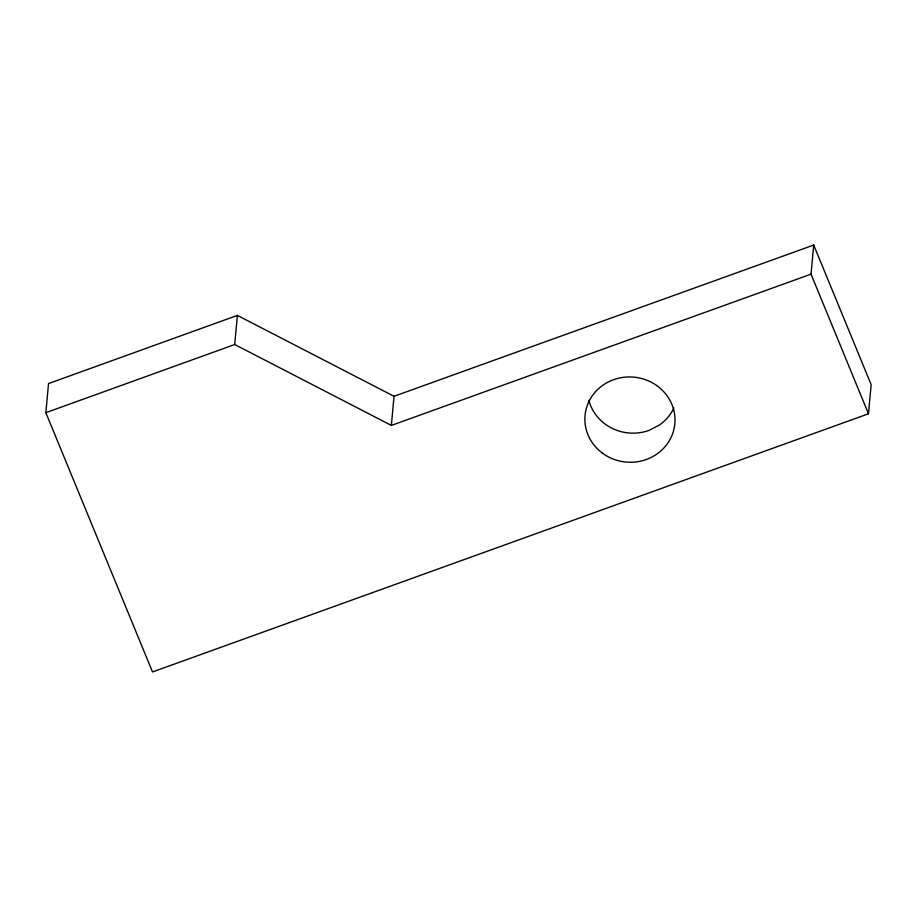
<?xml version="1.0" encoding="UTF-8"?>
<svg xmlns="http://www.w3.org/2000/svg" width="917" height="917" viewBox="0 0 917 917"><rect width="100%" height="100%" fill="white"/><g stroke="black" fill="none" stroke-linecap="round" stroke-linejoin="round"><path stroke-width="1.38" d="M45.85 412.684L48.521 383.57L237.388 315.402L394.035 396.293L813.711 245.045L871.15 384.647L868.479 413.773L152.52 671.955L45.85 412.684L234.718 344.517L391.364 425.419L811.041 274.16L813.711 245.045M234.718 344.517L237.388 315.402M391.364 425.419L394.035 396.293M811.041 274.16L868.479 413.773M673.869 407.985A45.082 42.652 5.2 0 1 659.312 425.098L649.007 430.382A45.082 42.652 5.2 0 1 588.84 400.282M601.804 452.666A45.082 42.641 5.2 0 0 674.488 426.451A45.082 42.641 5.2 0 0 613.53 379.718A45.082 42.641 5.2 0 0 601.804 452.666"/></g></svg>
